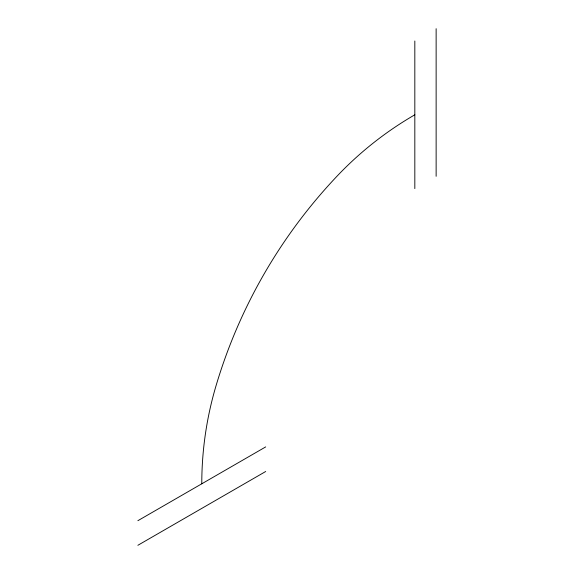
<?xml version="1.0" encoding="UTF-8"?>
<svg xmlns="http://www.w3.org/2000/svg" width="574" height="574" viewBox="0 0 574 574"><rect width="100%" height="100%" fill="white"/><g stroke="black" fill="none" stroke-linecap="round" stroke-linejoin="round"><path stroke-width="0.86" d="M137.868 520.697L265.697 446.902M137.868 545.3L265.697 471.498M436.132 28.7L436.132 176.297M414.823 40.998L414.823 188.602M201.783 483.803A344.292 344.292 0 0 1 216.046 385.728A520.13 520.13 0 0 1 337.024 176.189A344.292 344.292 0 0 1 414.823 114.8"/></g></svg>
